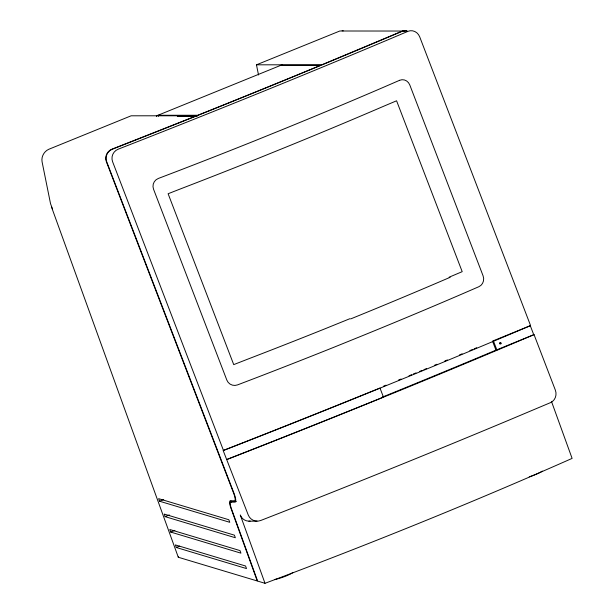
<?xml version="1.0" encoding="UTF-8"?>
<svg xmlns="http://www.w3.org/2000/svg" width="614" height="614" viewBox="0 0 614 614"><rect width="100%" height="100%" fill="white"/><g stroke="black" fill="none" stroke-linecap="round" stroke-linejoin="round"><path stroke-width="0.92" d="M499.758 342.865C498.476 344.684 502.582 344.147 500.878 342.712C498.53 343.472 502.137 344.3 500.065 342.727M449.141 277.19L462.196 271.664L396.583 100.788L383.834 106.176A1029.409 175.213 -19.9 0 1 284.274 147.82L258.832 158.128A1029.594 175.243 -19.9 0 1 181.445 188.529L168.113 193.74L233.727 364.624L247.388 359.282A1026.124 174.652 -19.9 0 0 324.514 328.989L349.873 318.712M530.573 325.589A1047.714 91.002 -21 0 1 223.481 450.484L112.615 161.766A9.709 9.647 -61.2 0 1 118.164 149.202L135.564 142.394A1047.714 91.002 -21 0 0 391.824 38.175L407.903 31.36A9.709 9.01 81.5 0 1 419.707 36.863L530.573 325.589L492.497 341.115L495.966 350.141L534.042 334.615L555.34 390.09A9.709 9.01 81.5 0 1 550.474 402.646L509.697 419.83A1047.714 91.002 -21 0 1 278.134 513.68L260.735 520.488A9.709 9.647 -61.2 0 1 248.248 514.992L223.151 450.484A1047.714 91.002 -21 0 0 379.974 388.033L383.443 397.066A1047.714 91.002 -21 0 1 226.62 459.518M534.042 334.615L509.62 344.953A1047.714 91.002 -21 0 1 226.942 459.518M495.966 350.141L483.617 355.329A1047.714 91.002 -21 0 1 382.461 397.066L383.443 397.066M258.525 75.008L256.468 64.815L339.818 30.999L407.305 31.045M156.601 115.823L282.056 64.808A4.16 0.913 67.9 0 0 281.857 64.938M159.548 501.216L229.759 522.307L228.83 519.736L158.619 498.652L159.548 501.216L163.723 499.52M165.128 516.643L235.339 537.734L234.41 535.162L164.199 514.071L165.128 516.643L169.31 514.946M170.715 532.069L240.926 553.153L239.99 550.581L169.786 529.498L170.715 532.069L174.89 530.366M176.295 547.488L246.506 568.579L245.577 566.008L175.366 544.917L176.295 547.488L179.641 546.13M405.125 30.7L401.663 31.368L321.843 64.792L256.468 64.815M280.805 65.314L320.615 65.307L310.684 69.413A1046.317 90.88 -21 0 1 208.054 111.157L197.769 115.263L157.967 115.278L158.389 116.361M177.331 116.353L197.209 116.345M236.344 501.584L231.992 501.584A7.882 1.735 67.9 0 0 231.509 502.083M551.602 401.779L572.102 458.397A1047.714 178.329 -19.9 0 1 265.01 583.3L240.281 514.992A9.601 9.433 -44 0 0 248.87 521.171L257.02 521.156M342.128 30.723L343.249 30.83M265.01 583.3L257.619 581.082L231.455 508.791A7.882 1.735 67.9 0 1 230.734 502.091L235.093 502.091A9.709 2.134 67.9 0 0 233.919 493.057L106.706 161.766A9.709 9.647 -61.2 0 1 112.262 149.21L129.661 142.402A1047.714 91.002 -21 0 0 385.914 38.175L402.001 31.368A9.709 9.01 81.5 0 1 406.629 30.807M178.444 556.583A8.32 1.42 -19.9 0 0 178.544 557.328L257.251 580.967L230.718 507.624A9.271 2.042 67.9 0 1 229.997 500.863L234.824 500.732A8.32 1.827 67.9 0 0 233.965 494.07L106.383 161.766C104.38 156.892 107.158 150.844 112.124 149.133L196.495 115.777L131.127 115.8L48.928 149.225C44.162 151.213 41.107 156.693 42.074 161.789L50.54 203.725L52.451 208.814M530.243 325.589L533.712 334.615M493.479 341.115L496.949 350.141M51.438 206.811L178.221 557.051M156.424 116.307A4.16 0.913 67.9 0 1 156.716 115.785M450.146 277.298A1025.779 174.599 -19.9 0 1 350.632 318.935M476.725 347.731A1047.714 91.002 -21 0 1 474.154 348.813M472.435 349.527A1047.714 91.002 -21 0 1 469.856 350.602M462.104 353.833A1047.714 91.002 -21 0 1 459.518 354.915M447.406 359.942A1047.714 91.002 -21 0 1 444.805 361.024M436.984 364.255A1047.714 91.002 -21 0 1 434.374 365.338M426.523 368.577A1047.714 91.002 -21 0 1 423.898 369.659M422.148 370.38A1047.714 91.002 -21 0 1 419.523 371.455M416.023 372.898A1047.714 91.002 -21 0 1 413.391 373.98M411.633 374.701A1047.714 91.002 -21 0 1 409.001 375.783M401.08 379.022A1047.714 91.002 -21 0 1 398.44 380.104M386.076 385.155A1047.714 91.002 -21 0 1 383.42 386.237M250.128 521.102A9.609 9.44 -44 0 1 248.87 521.156M230.833 501.891A9.271 2.042 67.9 0 1 230.925 500.878M292.916 572.532A12.487 2.126 -19.9 0 1 274.481 579.539M542.354 471.084A12.487 2.126 -19.9 0 1 529.26 476.779M399.607 80.304L382.215 87.84A1043.869 177.676 -19.9 0 1 281.25 130.068L255.462 140.522A1043.884 177.676 -19.9 0 1 176.993 171.337L158.289 178.482A8.235 8.166 -70.3 0 0 153.531 189.181L226.842 380.104A8.412 8.335 -70.3 0 0 237.549 384.894L256.253 377.748A1043.884 177.676 -19.9 0 0 334.714 346.933L360.51 336.48A1043.869 177.676 -19.9 0 0 461.475 294.244L478.866 286.707A8.412 7.882 82.6 0 0 483.088 275.847L409.776 84.924A8.235 7.721 82.6 0 0 399.607 80.304"/></g></svg>
